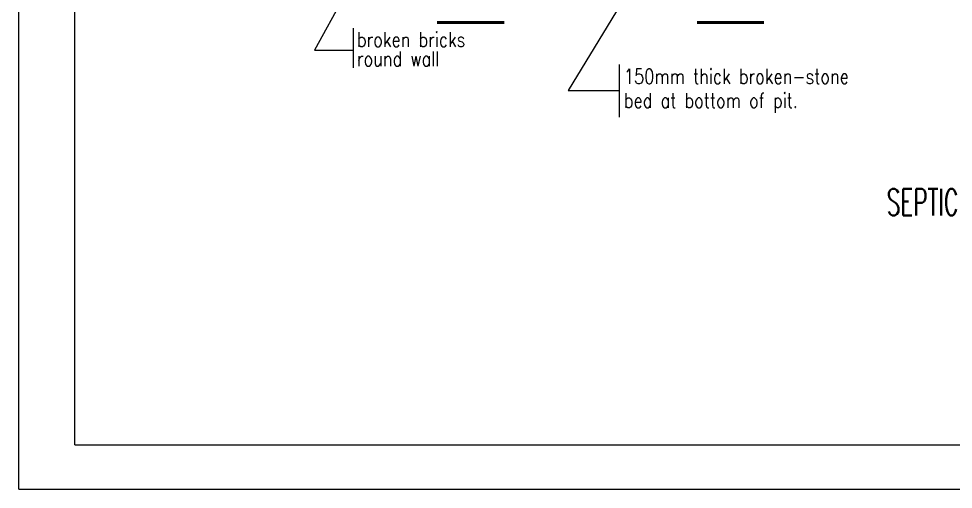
# Model space of a CAD drawing. Header units: inches. Extents: x 23 to 2032867, y 13 to 664695.
# Drawn here: x 1240926 to 1251239, y 494220 to 499411 of the extents above; entities that cross this region are included whole.
import ezdxf
from ezdxf.enums import TextEntityAlignment as Align

# ---------------------------------------------------------------- set-up
doc = ezdxf.new("R2010")
doc.units = ezdxf.units.IN
doc.header["$MEASUREMENT"] = 0
for name, color, linetype in [('LIAB', 8, 'Continuous'), ('MC', 7, 'Continuous'), ('PLOTYR', 15, 'Continuous')]:
    doc.layers.add(name, color=color, linetype=linetype)
doc.layers.add('TXT2', color=7, linetype='Continuous', lineweight=0)
doc.layers.add('WALLS', color=7, linetype='Continuous', lineweight=50)
doc.styles.add('KAP', font='ROMANS8.SHX', dxfattribs={"width": 0.8})
doc.styles.add('TXT1', font='romand__.ttf', dxfattribs={"width": 0.8, "height": 100})

msp = doc.modelspace()

# ---------------------------------------------------------------- linework, layer by layer
for p, q in [((1244937.801, 500421.857), (1244191.209, 499065.291)), ((1247646.877, 499701.698), (1246989.058, 498620.025)), ((1244620.647, 498867.147), (1244620.647, 499305.161)), ((1244191.209, 499065.291), (1244620.647, 499065.291)), ((1247557.168, 498323.366), (1247557.168, 498906.455)), ((1246989.058, 498620.025), (1247557.168, 498620.025))]:
    msp.add_line(p, q)
at = {"layer": 'LIAB', "color": 7, "linetype": 'Continuous', "ltscale": 256.031999}
for q in [(1241543.463, 521798.997, 0), (1280533.166, 494709.46, 0)]:
    msp.add_line((1241543.463, 494709.46, 0), q, dxfattribs=at)
at = {"layer": 'PLOTYR', "color": 1, "linetype": 'Continuous', "ltscale": 250}
for q in [(1240925.72, 522287.978, 0), (1281022.147, 494220.479, 0)]:
    msp.add_line((1240925.72, 494220.479, 0), q, dxfattribs=at)
at = {"layer": 'WALLS'}
for p, q in [((1245544.789, 499369.706), (1246281.889, 499369.706)), ((1248411.289, 499369.706), (1249148.389, 499369.706))]:
    msp.add_line(p, q, dxfattribs=at)

# ---------------------------------------------------------------- texts
at = {"layer": 'MC', "lineweight": 30, "style": 'KAP', "width": 0.6}
msp.add_text('SEPTIC TANK DETAILS', height=292.15823, dxfattribs=at).set_placement((1251755.412, 497387.626, -0.576), align=Align.MIDDLE)
at = {"layer": 'TXT2', "style": 'TXT1', "width": 0.8}
for s, p in [('broken bricks', (1244657.839, 499099.183)), ('round wall', (1244657.839, 498886.809)), ('150mm thick broken-stone', (1247603.333, 498692.458)), ('bed at bottom of pit.', (1247603.333, 498427.258))]:
    msp.add_text(s, height=163.8, dxfattribs=at).set_placement(p)

doc.saveas('drawing.dxf')
